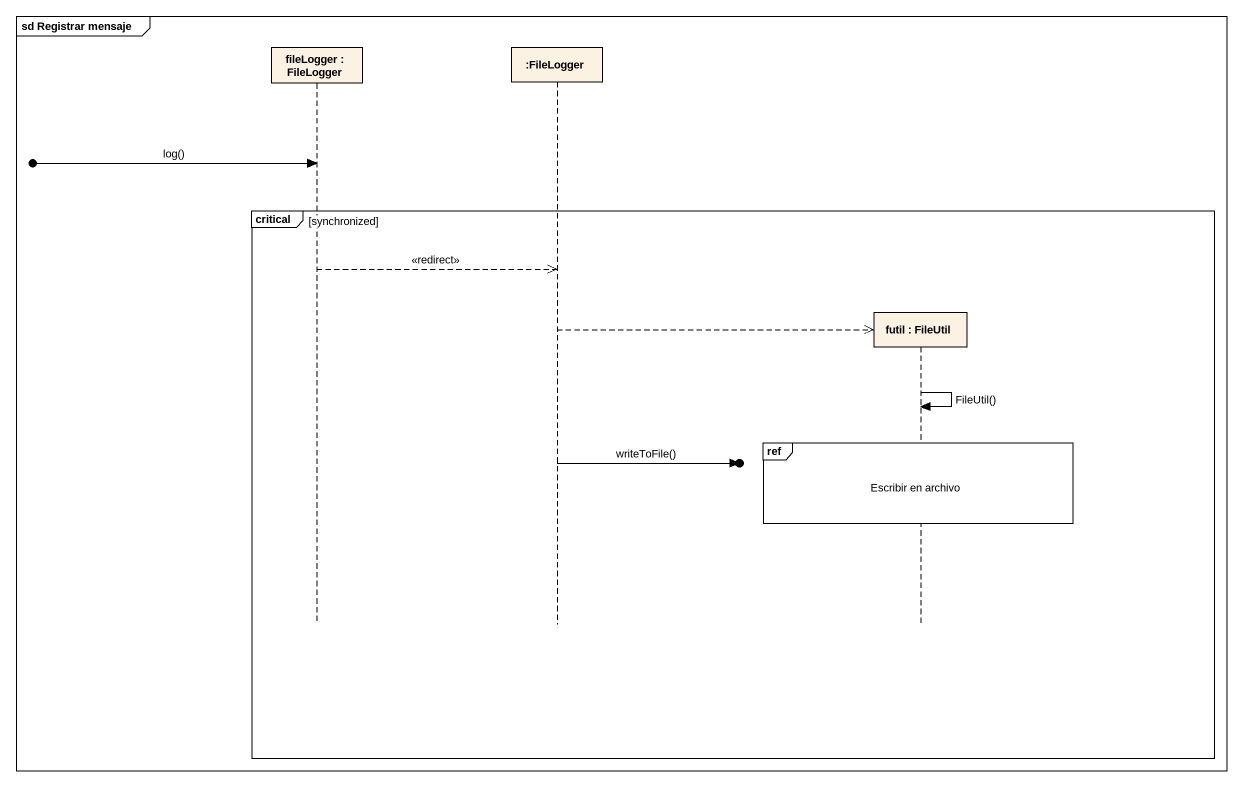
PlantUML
@startuml
mainframe sd Registrar mensaje
hide footbox
participant "fileLogger : FileLogger" as fileLogger
participant ":FileLogger" as FileLogger
participant "futil : FileUtil" as futil

[o-> fileLogger : log()
critical synchronized
  fileLogger -->> FileLogger : <<redirect>>
  FileLogger -->> futil **
  futil -> futil : FileUtil()
  ref over futil : Escribir en archivo
  FileLogger ->o] : writeToFile()
end
@enduml
